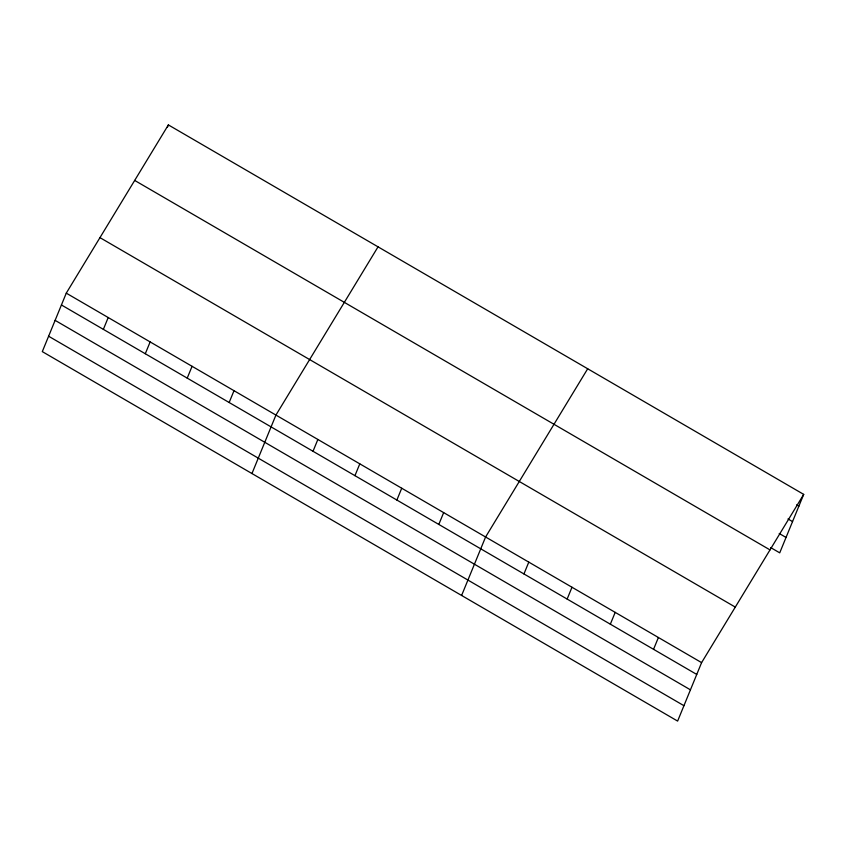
<?xml version="1.0" encoding="UTF-8"?>
<svg xmlns="http://www.w3.org/2000/svg" width="846" height="846" viewBox="0 0 846 846"><rect width="100%" height="100%" fill="white"/><g stroke="black" fill="none" stroke-linecap="round" stroke-linejoin="round"><path stroke-width="1.27" d="M66.274 293.15L42.3 351.619L677.625 721.088L701.598 662.619L803.7 494.381L168.375 124.912L66.274 293.15L701.598 662.619M167.413 127.281L168.375 124.912M103.36 329.358L108.203 317.536M145.29 353.734L150.144 341.921M187.22 378.12L192.074 366.307M229.16 402.506L234.004 390.693M251.96 473.538L275.933 415.079L378.035 246.842M313.02 451.278L317.863 439.465M354.95 475.664L359.793 463.851M396.88 500.049L401.723 488.237M438.81 524.435L443.653 512.623M461.609 595.468L485.593 536.999L587.695 368.761M523.949 573.948L528.792 562.125M567.148 599.063L571.991 587.251M610.347 624.189L615.19 612.377M653.546 649.316L658.4 637.503M803.7 494.381L779.726 552.85L770.632 547.552M796.583 504.882L798.857 506.204M787.996 518.947L792.543 521.591M779.219 533.488L786.04 537.453M134.683 180.431L770.008 549.9M99.965 237.631L735.29 607.1M61.43 304.972L696.755 674.442M55.117 320.359L690.442 689.828M48.613 336.222L683.938 705.691"/></g></svg>
